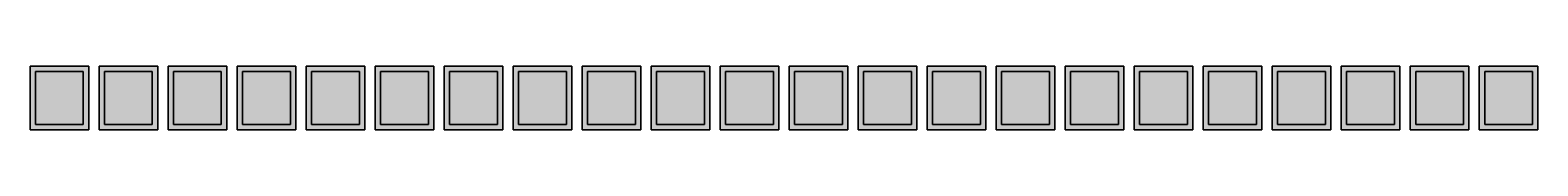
# Model space of a CAD drawing. Extents: x 219 to 547, y 65 to 70.
# Drawn here: x 518.85 to 547.25, y 65.02 to 66.23 of the extents above; entities that cross this region are included whole.
import ezdxf

# ---------------------------------------------------------------- set-up
doc = ezdxf.new("R2010")
doc.units = 0

msp = doc.modelspace()

# ---------------------------------------------------------------- linework, layer by layer
at = {"color": 216, "lineweight": 35, "ltscale": 0.027579}
for p, q in [((519.94928, 66.225807), (518.84613, 66.225807)), ((526.44928, 66.225807), (525.34613, 66.225807)), ((532.94928, 66.225807), (531.84613, 66.225807)), ((539.44928, 66.225807), (538.34613, 66.225807)), ((545.94928, 66.225807), (544.84613, 66.225807)), ((518.84613, 65.022614), (519.94928, 65.022614)), ((525.34613, 65.022614), (526.44928, 65.022614)), ((531.84613, 65.022614), (532.94928, 65.022614)), ((538.34613, 65.022614), (539.44928, 65.022614)), ((544.84613, 65.022614), (545.94928, 65.022614))]:
    msp.add_line(p, q, dxfattribs=at)
at = {"color": 216, "lineweight": 35, "ltscale": 0.03008}
for p, q in [((518.84613, 66.225807), (518.84613, 65.022614)), ((519.94928, 65.022614), (519.94928, 66.225807)), ((520.146118, 66.225807), (520.146118, 65.022614)), ((521.249329, 65.022614), (521.249329, 66.225807)), ((521.446106, 66.225807), (521.446106, 65.022614)), ((522.549316, 65.022614), (522.549316, 66.225807)), ((522.746094, 66.225807), (522.746094, 65.022614)), ((523.849304, 65.022614), (523.849304, 66.225807)), ((524.046082, 66.225807), (524.046082, 65.022614)), ((525.149292, 65.022614), (525.149292, 66.225807)), ((525.34613, 66.225807), (525.34613, 65.022614)), ((526.44928, 65.022614), (526.44928, 66.225807)), ((526.646118, 66.225807), (526.646118, 65.022614)), ((527.749329, 65.022614), (527.749329, 66.225807)), ((527.946106, 66.225807), (527.946106, 65.022614)), ((529.049316, 65.022614), (529.049316, 66.225807)), ((529.246094, 66.225807), (529.246094, 65.022614)), ((530.349304, 65.022614), (530.349304, 66.225807)), ((530.546082, 66.225807), (530.546082, 65.022614)), ((531.649292, 65.022614), (531.649292, 66.225807)), ((531.84613, 66.225807), (531.84613, 65.022614)), ((532.94928, 65.022614), (532.94928, 66.225807)), ((533.146118, 66.225807), (533.146118, 65.022614)), ((534.249329, 65.022614), (534.249329, 66.225807)), ((534.446106, 66.225807), (534.446106, 65.022614)), ((535.549316, 65.022614), (535.549316, 66.225807)), ((535.746094, 66.225807), (535.746094, 65.022614)), ((536.849304, 65.022614), (536.849304, 66.225807)), ((537.046082, 66.225807), (537.046082, 65.022614)), ((538.149292, 65.022614), (538.149292, 66.225807)), ((538.34613, 66.225807), (538.34613, 65.022614)), ((539.44928, 65.022614), (539.44928, 66.225807)), ((539.646118, 66.225807), (539.646118, 65.022614)), ((540.749329, 65.022614), (540.749329, 66.225807)), ((540.946106, 66.225807), (540.946106, 65.022614)), ((542.049316, 65.022614), (542.049316, 66.225807)), ((542.246094, 66.225807), (542.246094, 65.022614)), ((543.349304, 65.022614), (543.349304, 66.225807)), ((543.546082, 66.225807), (543.546082, 65.022614)), ((544.649292, 65.022614), (544.649292, 66.225807)), ((544.84613, 66.225807), (544.84613, 65.022614)), ((545.94928, 65.022614), (545.94928, 66.225807)), ((546.146118, 66.225807), (546.146118, 65.022614)), ((547.249329, 65.022614), (547.249329, 66.225807))]:
    msp.add_line(p, q, dxfattribs=at)
at = {"color": 6, "lineweight": 35, "ltscale": 0.027579}
for p, q in [((519.94928, 66.225807), (518.84613, 66.225807)), ((526.44928, 66.225807), (525.34613, 66.225807)), ((532.94928, 66.225807), (531.84613, 66.225807)), ((539.44928, 66.225807), (538.34613, 66.225807)), ((545.94928, 66.225807), (544.84613, 66.225807)), ((518.84613, 65.022614), (519.94928, 65.022614)), ((525.34613, 65.022614), (526.44928, 65.022614)), ((531.84613, 65.022614), (532.94928, 65.022614)), ((538.34613, 65.022614), (539.44928, 65.022614)), ((544.84613, 65.022614), (545.94928, 65.022614))]:
    msp.add_line(p, q, dxfattribs=at)
at = {"color": 6, "lineweight": 35, "ltscale": 0.03008}
for p, q in [((518.84613, 66.225807), (518.84613, 65.022614)), ((519.94928, 65.022614), (519.94928, 66.225807)), ((520.146118, 66.225807), (520.146118, 65.022614)), ((521.249329, 65.022614), (521.249329, 66.225807)), ((521.446106, 66.225807), (521.446106, 65.022614)), ((522.549316, 65.022614), (522.549316, 66.225807)), ((522.746094, 66.225807), (522.746094, 65.022614)), ((523.849304, 65.022614), (523.849304, 66.225807)), ((524.046082, 66.225807), (524.046082, 65.022614)), ((525.149292, 65.022614), (525.149292, 66.225807)), ((525.34613, 66.225807), (525.34613, 65.022614)), ((526.44928, 65.022614), (526.44928, 66.225807)), ((526.646118, 66.225807), (526.646118, 65.022614)), ((527.749329, 65.022614), (527.749329, 66.225807)), ((527.946106, 66.225807), (527.946106, 65.022614)), ((529.049316, 65.022614), (529.049316, 66.225807)), ((529.246094, 66.225807), (529.246094, 65.022614)), ((530.349304, 65.022614), (530.349304, 66.225807)), ((530.546082, 66.225807), (530.546082, 65.022614)), ((531.649292, 65.022614), (531.649292, 66.225807)), ((531.84613, 66.225807), (531.84613, 65.022614)), ((532.94928, 65.022614), (532.94928, 66.225807)), ((533.146118, 66.225807), (533.146118, 65.022614)), ((534.249329, 65.022614), (534.249329, 66.225807)), ((534.446106, 66.225807), (534.446106, 65.022614)), ((535.549316, 65.022614), (535.549316, 66.225807)), ((535.746094, 66.225807), (535.746094, 65.022614)), ((536.849304, 65.022614), (536.849304, 66.225807)), ((537.046082, 66.225807), (537.046082, 65.022614)), ((538.149292, 65.022614), (538.149292, 66.225807)), ((538.34613, 66.225807), (538.34613, 65.022614)), ((539.44928, 65.022614), (539.44928, 66.225807)), ((539.646118, 66.225807), (539.646118, 65.022614)), ((540.749329, 65.022614), (540.749329, 66.225807)), ((540.946106, 66.225807), (540.946106, 65.022614)), ((542.049316, 65.022614), (542.049316, 66.225807)), ((542.246094, 66.225807), (542.246094, 65.022614)), ((543.349304, 65.022614), (543.349304, 66.225807)), ((543.546082, 66.225807), (543.546082, 65.022614)), ((544.649292, 65.022614), (544.649292, 66.225807)), ((544.84613, 66.225807), (544.84613, 65.022614)), ((545.94928, 65.022614), (545.94928, 66.225807)), ((546.146118, 66.225807), (546.146118, 65.022614)), ((547.249329, 65.022614), (547.249329, 66.225807))]:
    msp.add_line(p, q, dxfattribs=at)
at = {"color": 216, "lineweight": 35, "ltscale": 0.02758}
for p, q in [((521.249329, 66.225807), (520.146118, 66.225807)), ((522.549316, 66.225807), (521.446106, 66.225807)), ((523.849304, 66.225807), (522.746094, 66.225807)), ((525.149292, 66.225807), (524.046082, 66.225807)), ((527.749329, 66.225807), (526.646118, 66.225807)), ((529.049316, 66.225807), (527.946106, 66.225807)), ((530.349304, 66.225807), (529.246094, 66.225807)), ((531.649292, 66.225807), (530.546082, 66.225807)), ((534.249329, 66.225807), (533.146118, 66.225807)), ((535.549316, 66.225807), (534.446106, 66.225807)), ((536.849304, 66.225807), (535.746094, 66.225807)), ((538.149292, 66.225807), (537.046082, 66.225807)), ((540.749329, 66.225807), (539.646118, 66.225807)), ((542.049316, 66.225807), (540.946106, 66.225807)), ((543.349304, 66.225807), (542.246094, 66.225807)), ((544.649292, 66.225807), (543.546082, 66.225807)), ((547.249329, 66.225807), (546.146118, 66.225807)), ((520.146118, 65.022614), (521.249329, 65.022614)), ((521.446106, 65.022614), (522.549316, 65.022614)), ((522.746094, 65.022614), (523.849304, 65.022614)), ((524.046082, 65.022614), (525.149292, 65.022614)), ((526.646118, 65.022614), (527.749329, 65.022614)), ((527.946106, 65.022614), (529.049316, 65.022614)), ((529.246094, 65.022614), (530.349304, 65.022614)), ((530.546082, 65.022614), (531.649292, 65.022614)), ((533.146118, 65.022614), (534.249329, 65.022614)), ((534.446106, 65.022614), (535.549316, 65.022614)), ((535.746094, 65.022614), (536.849304, 65.022614)), ((537.046082, 65.022614), (538.149292, 65.022614)), ((539.646118, 65.022614), (540.749329, 65.022614)), ((540.946106, 65.022614), (542.049316, 65.022614)), ((542.246094, 65.022614), (543.349304, 65.022614)), ((543.546082, 65.022614), (544.649292, 65.022614)), ((546.146118, 65.022614), (547.249329, 65.022614))]:
    msp.add_line(p, q, dxfattribs=at)
at = {"color": 6, "lineweight": 35, "ltscale": 0.02758}
for p, q in [((521.249329, 66.225807), (520.146118, 66.225807)), ((522.549316, 66.225807), (521.446106, 66.225807)), ((523.849304, 66.225807), (522.746094, 66.225807)), ((525.149292, 66.225807), (524.046082, 66.225807)), ((527.749329, 66.225807), (526.646118, 66.225807)), ((529.049316, 66.225807), (527.946106, 66.225807)), ((530.349304, 66.225807), (529.246094, 66.225807)), ((531.649292, 66.225807), (530.546082, 66.225807)), ((534.249329, 66.225807), (533.146118, 66.225807)), ((535.549316, 66.225807), (534.446106, 66.225807)), ((536.849304, 66.225807), (535.746094, 66.225807)), ((538.149292, 66.225807), (537.046082, 66.225807)), ((540.749329, 66.225807), (539.646118, 66.225807)), ((542.049316, 66.225807), (540.946106, 66.225807)), ((543.349304, 66.225807), (542.246094, 66.225807)), ((544.649292, 66.225807), (543.546082, 66.225807)), ((547.249329, 66.225807), (546.146118, 66.225807)), ((520.146118, 65.022614), (521.249329, 65.022614)), ((521.446106, 65.022614), (522.549316, 65.022614)), ((522.746094, 65.022614), (523.849304, 65.022614)), ((524.046082, 65.022614), (525.149292, 65.022614)), ((526.646118, 65.022614), (527.749329, 65.022614)), ((527.946106, 65.022614), (529.049316, 65.022614)), ((529.246094, 65.022614), (530.349304, 65.022614)), ((530.546082, 65.022614), (531.649292, 65.022614)), ((533.146118, 65.022614), (534.249329, 65.022614)), ((534.446106, 65.022614), (535.549316, 65.022614)), ((535.746094, 65.022614), (536.849304, 65.022614)), ((537.046082, 65.022614), (538.149292, 65.022614)), ((539.646118, 65.022614), (540.749329, 65.022614)), ((540.946106, 65.022614), (542.049316, 65.022614)), ((542.246094, 65.022614), (543.349304, 65.022614)), ((543.546082, 65.022614), (544.649292, 65.022614)), ((546.146118, 65.022614), (547.249329, 65.022614))]:
    msp.add_line(p, q, dxfattribs=at)
at = {"color": 1, "lineweight": 35, "ltscale": 0.022501}
for p, q in [((519.847717, 66.124207), (518.947693, 66.124207)), ((521.147705, 66.124207), (520.247681, 66.124207)), ((525.047729, 66.124207), (524.147705, 66.124207)), ((526.347717, 66.124207), (525.447693, 66.124207)), ((527.647705, 66.124207), (526.747681, 66.124207)), ((531.547729, 66.124207), (530.647705, 66.124207)), ((532.847717, 66.124207), (531.947693, 66.124207)), ((534.147705, 66.124207), (533.247681, 66.124207)), ((538.047729, 66.124207), (537.147705, 66.124207)), ((539.347717, 66.124207), (538.447693, 66.124207)), ((540.647705, 66.124207), (539.747681, 66.124207)), ((544.547729, 66.124207), (543.647705, 66.124207)), ((545.847717, 66.124207), (544.947693, 66.124207)), ((547.147705, 66.124207), (546.247681, 66.124207)), ((518.947693, 65.124207), (519.847717, 65.124207)), ((520.247681, 65.124207), (521.147705, 65.124207)), ((524.147705, 65.124207), (525.047729, 65.124207)), ((525.447693, 65.124207), (526.347717, 65.124207)), ((526.747681, 65.124207), (527.647705, 65.124207)), ((530.647705, 65.124207), (531.547729, 65.124207)), ((531.947693, 65.124207), (532.847717, 65.124207)), ((533.247681, 65.124207), (534.147705, 65.124207)), ((537.147705, 65.124207), (538.047729, 65.124207)), ((538.447693, 65.124207), (539.347717, 65.124207)), ((539.747681, 65.124207), (540.647705, 65.124207)), ((543.647705, 65.124207), (544.547729, 65.124207)), ((544.947693, 65.124207), (545.847717, 65.124207)), ((546.247681, 65.124207), (547.147705, 65.124207))]:
    msp.add_line(p, q, dxfattribs=at)
at = {"color": 1, "lineweight": 35, "ltscale": 0.025}
for p, q in [((518.947693, 66.124207), (518.947693, 65.124207)), ((519.847717, 65.124207), (519.847717, 66.124207)), ((520.247681, 66.124207), (520.247681, 65.124207)), ((521.147705, 65.124207), (521.147705, 66.124207)), ((521.547729, 66.124207), (521.547729, 65.124207)), ((522.447693, 65.124207), (522.447693, 66.124207)), ((522.847717, 66.124207), (522.847717, 65.124207)), ((523.747681, 65.124207), (523.747681, 66.124207)), ((524.147705, 66.124207), (524.147705, 65.124207)), ((525.047729, 65.124207), (525.047729, 66.124207)), ((525.447693, 66.124207), (525.447693, 65.124207)), ((526.347717, 65.124207), (526.347717, 66.124207)), ((526.747681, 66.124207), (526.747681, 65.124207)), ((527.647705, 65.124207), (527.647705, 66.124207)), ((528.047729, 66.124207), (528.047729, 65.124207)), ((528.947693, 65.124207), (528.947693, 66.124207)), ((529.347717, 66.124207), (529.347717, 65.124207)), ((530.247681, 65.124207), (530.247681, 66.124207)), ((530.647705, 66.124207), (530.647705, 65.124207)), ((531.547729, 65.124207), (531.547729, 66.124207)), ((531.947693, 66.124207), (531.947693, 65.124207)), ((532.847717, 65.124207), (532.847717, 66.124207)), ((533.247681, 66.124207), (533.247681, 65.124207)), ((534.147705, 65.124207), (534.147705, 66.124207)), ((534.547729, 66.124207), (534.547729, 65.124207)), ((535.447693, 65.124207), (535.447693, 66.124207)), ((535.847717, 66.124207), (535.847717, 65.124207)), ((536.747681, 65.124207), (536.747681, 66.124207)), ((537.147705, 66.124207), (537.147705, 65.124207)), ((538.047729, 65.124207), (538.047729, 66.124207)), ((538.447693, 66.124207), (538.447693, 65.124207)), ((539.347717, 65.124207), (539.347717, 66.124207)), ((539.747681, 66.124207), (539.747681, 65.124207)), ((540.647705, 65.124207), (540.647705, 66.124207)), ((541.047729, 66.124207), (541.047729, 65.124207)), ((541.947693, 65.124207), (541.947693, 66.124207)), ((542.347717, 66.124207), (542.347717, 65.124207)), ((543.247681, 65.124207), (543.247681, 66.124207)), ((543.647705, 66.124207), (543.647705, 65.124207)), ((544.547729, 65.124207), (544.547729, 66.124207)), ((544.947693, 66.124207), (544.947693, 65.124207)), ((545.847717, 65.124207), (545.847717, 66.124207)), ((546.247681, 66.124207), (546.247681, 65.124207)), ((547.147705, 65.124207), (547.147705, 66.124207))]:
    msp.add_line(p, q, dxfattribs=at)
at = {"color": 5, "lineweight": 35, "ltscale": 0.022501}
for p, q in [((519.847717, 66.124207), (518.947693, 66.124207)), ((521.147705, 66.124207), (520.247681, 66.124207)), ((525.047729, 66.124207), (524.147705, 66.124207)), ((526.347717, 66.124207), (525.447693, 66.124207)), ((527.647705, 66.124207), (526.747681, 66.124207)), ((531.547729, 66.124207), (530.647705, 66.124207)), ((532.847717, 66.124207), (531.947693, 66.124207)), ((534.147705, 66.124207), (533.247681, 66.124207)), ((538.047729, 66.124207), (537.147705, 66.124207)), ((539.347717, 66.124207), (538.447693, 66.124207)), ((540.647705, 66.124207), (539.747681, 66.124207)), ((544.547729, 66.124207), (543.647705, 66.124207)), ((545.847717, 66.124207), (544.947693, 66.124207)), ((547.147705, 66.124207), (546.247681, 66.124207)), ((518.947693, 65.124207), (519.847717, 65.124207)), ((520.247681, 65.124207), (521.147705, 65.124207)), ((524.147705, 65.124207), (525.047729, 65.124207)), ((525.447693, 65.124207), (526.347717, 65.124207)), ((526.747681, 65.124207), (527.647705, 65.124207)), ((530.647705, 65.124207), (531.547729, 65.124207)), ((531.947693, 65.124207), (532.847717, 65.124207)), ((533.247681, 65.124207), (534.147705, 65.124207)), ((537.147705, 65.124207), (538.047729, 65.124207)), ((538.447693, 65.124207), (539.347717, 65.124207)), ((539.747681, 65.124207), (540.647705, 65.124207)), ((543.647705, 65.124207), (544.547729, 65.124207)), ((544.947693, 65.124207), (545.847717, 65.124207)), ((546.247681, 65.124207), (547.147705, 65.124207))]:
    msp.add_line(p, q, dxfattribs=at)
at = {"color": 5, "lineweight": 35, "ltscale": 0.025}
for p, q in [((518.947693, 66.124207), (518.947693, 65.124207)), ((519.847717, 65.124207), (519.847717, 66.124207)), ((520.247681, 66.124207), (520.247681, 65.124207)), ((521.147705, 65.124207), (521.147705, 66.124207)), ((521.547729, 66.124207), (521.547729, 65.124207)), ((522.447693, 65.124207), (522.447693, 66.124207)), ((522.847717, 66.124207), (522.847717, 65.124207)), ((523.747681, 65.124207), (523.747681, 66.124207)), ((524.147705, 66.124207), (524.147705, 65.124207)), ((525.047729, 65.124207), (525.047729, 66.124207)), ((525.447693, 66.124207), (525.447693, 65.124207)), ((526.347717, 65.124207), (526.347717, 66.124207)), ((526.747681, 66.124207), (526.747681, 65.124207)), ((527.647705, 65.124207), (527.647705, 66.124207)), ((528.047729, 66.124207), (528.047729, 65.124207)), ((528.947693, 65.124207), (528.947693, 66.124207)), ((529.347717, 66.124207), (529.347717, 65.124207)), ((530.247681, 65.124207), (530.247681, 66.124207)), ((530.647705, 66.124207), (530.647705, 65.124207)), ((531.547729, 65.124207), (531.547729, 66.124207)), ((531.947693, 66.124207), (531.947693, 65.124207)), ((532.847717, 65.124207), (532.847717, 66.124207)), ((533.247681, 66.124207), (533.247681, 65.124207)), ((534.147705, 65.124207), (534.147705, 66.124207)), ((534.547729, 66.124207), (534.547729, 65.124207)), ((535.447693, 65.124207), (535.447693, 66.124207)), ((535.847717, 66.124207), (535.847717, 65.124207)), ((536.747681, 65.124207), (536.747681, 66.124207)), ((537.147705, 66.124207), (537.147705, 65.124207)), ((538.047729, 65.124207), (538.047729, 66.124207)), ((538.447693, 66.124207), (538.447693, 65.124207)), ((539.347717, 65.124207), (539.347717, 66.124207)), ((539.747681, 66.124207), (539.747681, 65.124207)), ((540.647705, 65.124207), (540.647705, 66.124207)), ((541.047729, 66.124207), (541.047729, 65.124207)), ((541.947693, 65.124207), (541.947693, 66.124207)), ((542.347717, 66.124207), (542.347717, 65.124207)), ((543.247681, 65.124207), (543.247681, 66.124207)), ((543.647705, 66.124207), (543.647705, 65.124207)), ((544.547729, 65.124207), (544.547729, 66.124207)), ((544.947693, 66.124207), (544.947693, 65.124207)), ((545.847717, 65.124207), (545.847717, 66.124207)), ((546.247681, 66.124207), (546.247681, 65.124207)), ((547.147705, 65.124207), (547.147705, 66.124207))]:
    msp.add_line(p, q, dxfattribs=at)
at = {"color": 9, "lineweight": 35, "ltscale": 0.022501}
for p, q in [((519.847717, 66.124207), (518.947693, 66.124207)), ((521.147705, 66.124207), (520.247681, 66.124207)), ((525.047729, 66.124207), (524.147705, 66.124207)), ((526.347717, 66.124207), (525.447693, 66.124207)), ((527.647705, 66.124207), (526.747681, 66.124207)), ((531.547729, 66.124207), (530.647705, 66.124207)), ((532.847717, 66.124207), (531.947693, 66.124207)), ((534.147705, 66.124207), (533.247681, 66.124207)), ((538.047729, 66.124207), (537.147705, 66.124207)), ((539.347717, 66.124207), (538.447693, 66.124207)), ((540.647705, 66.124207), (539.747681, 66.124207)), ((544.547729, 66.124207), (543.647705, 66.124207)), ((545.847717, 66.124207), (544.947693, 66.124207)), ((547.147705, 66.124207), (546.247681, 66.124207)), ((518.947693, 65.124207), (519.847717, 65.124207)), ((520.247681, 65.124207), (521.147705, 65.124207)), ((524.147705, 65.124207), (525.047729, 65.124207)), ((525.447693, 65.124207), (526.347717, 65.124207)), ((526.747681, 65.124207), (527.647705, 65.124207)), ((530.647705, 65.124207), (531.547729, 65.124207)), ((531.947693, 65.124207), (532.847717, 65.124207)), ((533.247681, 65.124207), (534.147705, 65.124207)), ((537.147705, 65.124207), (538.047729, 65.124207)), ((538.447693, 65.124207), (539.347717, 65.124207)), ((539.747681, 65.124207), (540.647705, 65.124207)), ((543.647705, 65.124207), (544.547729, 65.124207)), ((544.947693, 65.124207), (545.847717, 65.124207)), ((546.247681, 65.124207), (547.147705, 65.124207))]:
    msp.add_line(p, q, dxfattribs=at)
at = {"color": 9, "lineweight": 35, "ltscale": 0.025}
for p, q in [((518.947693, 66.124207), (518.947693, 65.124207)), ((519.847717, 65.124207), (519.847717, 66.124207)), ((520.247681, 66.124207), (520.247681, 65.124207)), ((521.147705, 65.124207), (521.147705, 66.124207)), ((521.547729, 66.124207), (521.547729, 65.124207)), ((522.447693, 65.124207), (522.447693, 66.124207)), ((522.847717, 66.124207), (522.847717, 65.124207)), ((523.747681, 65.124207), (523.747681, 66.124207)), ((524.147705, 66.124207), (524.147705, 65.124207)), ((525.047729, 65.124207), (525.047729, 66.124207)), ((525.447693, 66.124207), (525.447693, 65.124207)), ((526.347717, 65.124207), (526.347717, 66.124207)), ((526.747681, 66.124207), (526.747681, 65.124207)), ((527.647705, 65.124207), (527.647705, 66.124207)), ((528.047729, 66.124207), (528.047729, 65.124207)), ((528.947693, 65.124207), (528.947693, 66.124207)), ((529.347717, 66.124207), (529.347717, 65.124207)), ((530.247681, 65.124207), (530.247681, 66.124207)), ((530.647705, 66.124207), (530.647705, 65.124207)), ((531.547729, 65.124207), (531.547729, 66.124207)), ((531.947693, 66.124207), (531.947693, 65.124207)), ((532.847717, 65.124207), (532.847717, 66.124207)), ((533.247681, 66.124207), (533.247681, 65.124207)), ((534.147705, 65.124207), (534.147705, 66.124207)), ((534.547729, 66.124207), (534.547729, 65.124207)), ((535.447693, 65.124207), (535.447693, 66.124207)), ((535.847717, 66.124207), (535.847717, 65.124207)), ((536.747681, 65.124207), (536.747681, 66.124207)), ((537.147705, 66.124207), (537.147705, 65.124207)), ((538.047729, 65.124207), (538.047729, 66.124207)), ((538.447693, 66.124207), (538.447693, 65.124207)), ((539.347717, 65.124207), (539.347717, 66.124207)), ((539.747681, 66.124207), (539.747681, 65.124207)), ((540.647705, 65.124207), (540.647705, 66.124207)), ((541.047729, 66.124207), (541.047729, 65.124207)), ((541.947693, 65.124207), (541.947693, 66.124207)), ((542.347717, 66.124207), (542.347717, 65.124207)), ((543.247681, 65.124207), (543.247681, 66.124207)), ((543.647705, 66.124207), (543.647705, 65.124207)), ((544.547729, 65.124207), (544.547729, 66.124207)), ((544.947693, 66.124207), (544.947693, 65.124207)), ((545.847717, 65.124207), (545.847717, 66.124207)), ((546.247681, 66.124207), (546.247681, 65.124207)), ((547.147705, 65.124207), (547.147705, 66.124207))]:
    msp.add_line(p, q, dxfattribs=at)
at = {"color": 1, "lineweight": 35, "ltscale": 0.022499}
for p, q in [((522.447693, 66.124207), (521.547729, 66.124207)), ((523.747681, 66.124207), (522.847717, 66.124207)), ((528.947693, 66.124207), (528.047729, 66.124207)), ((530.247681, 66.124207), (529.347717, 66.124207)), ((535.447693, 66.124207), (534.547729, 66.124207)), ((536.747681, 66.124207), (535.847717, 66.124207)), ((541.947693, 66.124207), (541.047729, 66.124207)), ((543.247681, 66.124207), (542.347717, 66.124207)), ((521.547729, 65.124207), (522.447693, 65.124207)), ((522.847717, 65.124207), (523.747681, 65.124207)), ((528.047729, 65.124207), (528.947693, 65.124207)), ((529.347717, 65.124207), (530.247681, 65.124207)), ((534.547729, 65.124207), (535.447693, 65.124207)), ((535.847717, 65.124207), (536.747681, 65.124207)), ((541.047729, 65.124207), (541.947693, 65.124207)), ((542.347717, 65.124207), (543.247681, 65.124207))]:
    msp.add_line(p, q, dxfattribs=at)
at = {"color": 5, "lineweight": 35, "ltscale": 0.022499}
for p, q in [((522.447693, 66.124207), (521.547729, 66.124207)), ((523.747681, 66.124207), (522.847717, 66.124207)), ((528.947693, 66.124207), (528.047729, 66.124207)), ((530.247681, 66.124207), (529.347717, 66.124207)), ((535.447693, 66.124207), (534.547729, 66.124207)), ((536.747681, 66.124207), (535.847717, 66.124207)), ((541.947693, 66.124207), (541.047729, 66.124207)), ((543.247681, 66.124207), (542.347717, 66.124207)), ((521.547729, 65.124207), (522.447693, 65.124207)), ((522.847717, 65.124207), (523.747681, 65.124207)), ((528.047729, 65.124207), (528.947693, 65.124207)), ((529.347717, 65.124207), (530.247681, 65.124207)), ((534.547729, 65.124207), (535.447693, 65.124207)), ((535.847717, 65.124207), (536.747681, 65.124207)), ((541.047729, 65.124207), (541.947693, 65.124207)), ((542.347717, 65.124207), (543.247681, 65.124207))]:
    msp.add_line(p, q, dxfattribs=at)
at = {"color": 9, "lineweight": 35, "ltscale": 0.022499}
for p, q in [((522.447693, 66.124207), (521.547729, 66.124207)), ((523.747681, 66.124207), (522.847717, 66.124207)), ((528.947693, 66.124207), (528.047729, 66.124207)), ((530.247681, 66.124207), (529.347717, 66.124207)), ((535.447693, 66.124207), (534.547729, 66.124207)), ((536.747681, 66.124207), (535.847717, 66.124207)), ((541.947693, 66.124207), (541.047729, 66.124207)), ((543.247681, 66.124207), (542.347717, 66.124207)), ((521.547729, 65.124207), (522.447693, 65.124207)), ((522.847717, 65.124207), (523.747681, 65.124207)), ((528.047729, 65.124207), (528.947693, 65.124207)), ((529.347717, 65.124207), (530.247681, 65.124207)), ((534.547729, 65.124207), (535.447693, 65.124207)), ((535.847717, 65.124207), (536.747681, 65.124207)), ((541.047729, 65.124207), (541.947693, 65.124207)), ((542.347717, 65.124207), (543.247681, 65.124207))]:
    msp.add_line(p, q, dxfattribs=at)
at = {"color": 216, "lineweight": 5}
for points in [[(518.84613, 65.022614), (519.94928, 65.022614), (518.84613, 66.225807), (519.94928, 66.225807)], [(520.146118, 65.022614), (521.249329, 65.022614), (520.146118, 66.225807), (521.249329, 66.225807)], [(521.446106, 65.022614), (522.549316, 65.022614), (521.446106, 66.225807), (522.549316, 66.225807)], [(522.746094, 65.022614), (523.849304, 65.022614), (522.746094, 66.225807), (523.849304, 66.225807)], [(524.046082, 65.022614), (525.149292, 65.022614), (524.046082, 66.225807), (525.149292, 66.225807)], [(525.34613, 65.022614), (526.44928, 65.022614), (525.34613, 66.225807), (526.44928, 66.225807)], [(526.646118, 65.022614), (527.749329, 65.022614), (526.646118, 66.225807), (527.749329, 66.225807)], [(527.946106, 65.022614), (529.049316, 65.022614), (527.946106, 66.225807), (529.049316, 66.225807)], [(529.246094, 65.022614), (530.349304, 65.022614), (529.246094, 66.225807), (530.349304, 66.225807)], [(530.546082, 65.022614), (531.649292, 65.022614), (530.546082, 66.225807), (531.649292, 66.225807)], [(531.84613, 65.022614), (532.94928, 65.022614), (531.84613, 66.225807), (532.94928, 66.225807)], [(533.146118, 65.022614), (534.249329, 65.022614), (533.146118, 66.225807), (534.249329, 66.225807)], [(534.446106, 65.022614), (535.549316, 65.022614), (534.446106, 66.225807), (535.549316, 66.225807)], [(535.746094, 65.022614), (536.849304, 65.022614), (535.746094, 66.225807), (536.849304, 66.225807)], [(537.046082, 65.022614), (538.149292, 65.022614), (537.046082, 66.225807), (538.149292, 66.225807)], [(538.34613, 65.022614), (539.44928, 65.022614), (538.34613, 66.225807), (539.44928, 66.225807)], [(539.646118, 65.022614), (540.749329, 65.022614), (539.646118, 66.225807), (540.749329, 66.225807)], [(540.946106, 65.022614), (542.049316, 65.022614), (540.946106, 66.225807), (542.049316, 66.225807)], [(542.246094, 65.022614), (543.349304, 65.022614), (542.246094, 66.225807), (543.349304, 66.225807)], [(543.546082, 65.022614), (544.649292, 65.022614), (543.546082, 66.225807), (544.649292, 66.225807)], [(544.84613, 65.022614), (545.94928, 65.022614), (544.84613, 66.225807), (545.94928, 66.225807)], [(546.146118, 65.022614), (547.249329, 65.022614), (546.146118, 66.225807), (547.249329, 66.225807)]]:
    msp.add_solid(points, dxfattribs=at)
at = {"color": 6, "lineweight": 5}
for points in [[(518.84613, 65.022614), (519.94928, 65.022614), (518.84613, 66.225807), (519.94928, 66.225807)], [(520.146118, 65.022614), (521.249329, 65.022614), (520.146118, 66.225807), (521.249329, 66.225807)], [(521.446106, 65.022614), (522.549316, 65.022614), (521.446106, 66.225807), (522.549316, 66.225807)], [(522.746094, 65.022614), (523.849304, 65.022614), (522.746094, 66.225807), (523.849304, 66.225807)], [(524.046082, 65.022614), (525.149292, 65.022614), (524.046082, 66.225807), (525.149292, 66.225807)], [(525.34613, 65.022614), (526.44928, 65.022614), (525.34613, 66.225807), (526.44928, 66.225807)], [(526.646118, 65.022614), (527.749329, 65.022614), (526.646118, 66.225807), (527.749329, 66.225807)], [(527.946106, 65.022614), (529.049316, 65.022614), (527.946106, 66.225807), (529.049316, 66.225807)], [(529.246094, 65.022614), (530.349304, 65.022614), (529.246094, 66.225807), (530.349304, 66.225807)], [(530.546082, 65.022614), (531.649292, 65.022614), (530.546082, 66.225807), (531.649292, 66.225807)], [(531.84613, 65.022614), (532.94928, 65.022614), (531.84613, 66.225807), (532.94928, 66.225807)], [(533.146118, 65.022614), (534.249329, 65.022614), (533.146118, 66.225807), (534.249329, 66.225807)], [(534.446106, 65.022614), (535.549316, 65.022614), (534.446106, 66.225807), (535.549316, 66.225807)], [(535.746094, 65.022614), (536.849304, 65.022614), (535.746094, 66.225807), (536.849304, 66.225807)], [(537.046082, 65.022614), (538.149292, 65.022614), (537.046082, 66.225807), (538.149292, 66.225807)], [(538.34613, 65.022614), (539.44928, 65.022614), (538.34613, 66.225807), (539.44928, 66.225807)], [(539.646118, 65.022614), (540.749329, 65.022614), (539.646118, 66.225807), (540.749329, 66.225807)], [(540.946106, 65.022614), (542.049316, 65.022614), (540.946106, 66.225807), (542.049316, 66.225807)], [(542.246094, 65.022614), (543.349304, 65.022614), (542.246094, 66.225807), (543.349304, 66.225807)], [(543.546082, 65.022614), (544.649292, 65.022614), (543.546082, 66.225807), (544.649292, 66.225807)], [(544.84613, 65.022614), (545.94928, 65.022614), (544.84613, 66.225807), (545.94928, 66.225807)], [(546.146118, 65.022614), (547.249329, 65.022614), (546.146118, 66.225807), (547.249329, 66.225807)]]:
    msp.add_solid(points, dxfattribs=at)
at = {"color": 1, "lineweight": 5}
for points in [[(518.947693, 65.124207), (519.847717, 65.124207), (518.947693, 66.124207), (519.847717, 66.124207)], [(520.247681, 65.124207), (521.147705, 65.124207), (520.247681, 66.124207), (521.147705, 66.124207)], [(521.547729, 65.124207), (522.447693, 65.124207), (521.547729, 66.124207), (522.447693, 66.124207)], [(522.847717, 65.124207), (523.747681, 65.124207), (522.847717, 66.124207), (523.747681, 66.124207)], [(524.147705, 65.124207), (525.047729, 65.124207), (524.147705, 66.124207), (525.047729, 66.124207)], [(525.447693, 65.124207), (526.347717, 65.124207), (525.447693, 66.124207), (526.347717, 66.124207)], [(526.747681, 65.124207), (527.647705, 65.124207), (526.747681, 66.124207), (527.647705, 66.124207)], [(528.047729, 65.124207), (528.947693, 65.124207), (528.047729, 66.124207), (528.947693, 66.124207)], [(529.347717, 65.124207), (530.247681, 65.124207), (529.347717, 66.124207), (530.247681, 66.124207)], [(530.647705, 65.124207), (531.547729, 65.124207), (530.647705, 66.124207), (531.547729, 66.124207)], [(531.947693, 65.124207), (532.847717, 65.124207), (531.947693, 66.124207), (532.847717, 66.124207)], [(533.247681, 65.124207), (534.147705, 65.124207), (533.247681, 66.124207), (534.147705, 66.124207)], [(534.547729, 65.124207), (535.447693, 65.124207), (534.547729, 66.124207), (535.447693, 66.124207)], [(535.847717, 65.124207), (536.747681, 65.124207), (535.847717, 66.124207), (536.747681, 66.124207)], [(537.147705, 65.124207), (538.047729, 65.124207), (537.147705, 66.124207), (538.047729, 66.124207)], [(538.447693, 65.124207), (539.347717, 65.124207), (538.447693, 66.124207), (539.347717, 66.124207)], [(539.747681, 65.124207), (540.647705, 65.124207), (539.747681, 66.124207), (540.647705, 66.124207)], [(541.047729, 65.124207), (541.947693, 65.124207), (541.047729, 66.124207), (541.947693, 66.124207)], [(542.347717, 65.124207), (543.247681, 65.124207), (542.347717, 66.124207), (543.247681, 66.124207)], [(543.647705, 65.124207), (544.547729, 65.124207), (543.647705, 66.124207), (544.547729, 66.124207)], [(544.947693, 65.124207), (545.847717, 65.124207), (544.947693, 66.124207), (545.847717, 66.124207)], [(546.247681, 65.124207), (547.147705, 65.124207), (546.247681, 66.124207), (547.147705, 66.124207)]]:
    msp.add_solid(points, dxfattribs=at)
at = {"color": 5, "lineweight": 5}
for points in [[(518.947693, 65.124207), (519.847717, 65.124207), (518.947693, 66.124207), (519.847717, 66.124207)], [(520.247681, 65.124207), (521.147705, 65.124207), (520.247681, 66.124207), (521.147705, 66.124207)], [(521.547729, 65.124207), (522.447693, 65.124207), (521.547729, 66.124207), (522.447693, 66.124207)], [(522.847717, 65.124207), (523.747681, 65.124207), (522.847717, 66.124207), (523.747681, 66.124207)], [(524.147705, 65.124207), (525.047729, 65.124207), (524.147705, 66.124207), (525.047729, 66.124207)], [(525.447693, 65.124207), (526.347717, 65.124207), (525.447693, 66.124207), (526.347717, 66.124207)], [(526.747681, 65.124207), (527.647705, 65.124207), (526.747681, 66.124207), (527.647705, 66.124207)], [(528.047729, 65.124207), (528.947693, 65.124207), (528.047729, 66.124207), (528.947693, 66.124207)], [(529.347717, 65.124207), (530.247681, 65.124207), (529.347717, 66.124207), (530.247681, 66.124207)], [(530.647705, 65.124207), (531.547729, 65.124207), (530.647705, 66.124207), (531.547729, 66.124207)], [(531.947693, 65.124207), (532.847717, 65.124207), (531.947693, 66.124207), (532.847717, 66.124207)], [(533.247681, 65.124207), (534.147705, 65.124207), (533.247681, 66.124207), (534.147705, 66.124207)], [(534.547729, 65.124207), (535.447693, 65.124207), (534.547729, 66.124207), (535.447693, 66.124207)], [(535.847717, 65.124207), (536.747681, 65.124207), (535.847717, 66.124207), (536.747681, 66.124207)], [(537.147705, 65.124207), (538.047729, 65.124207), (537.147705, 66.124207), (538.047729, 66.124207)], [(538.447693, 65.124207), (539.347717, 65.124207), (538.447693, 66.124207), (539.347717, 66.124207)], [(539.747681, 65.124207), (540.647705, 65.124207), (539.747681, 66.124207), (540.647705, 66.124207)], [(541.047729, 65.124207), (541.947693, 65.124207), (541.047729, 66.124207), (541.947693, 66.124207)], [(542.347717, 65.124207), (543.247681, 65.124207), (542.347717, 66.124207), (543.247681, 66.124207)], [(543.647705, 65.124207), (544.547729, 65.124207), (543.647705, 66.124207), (544.547729, 66.124207)], [(544.947693, 65.124207), (545.847717, 65.124207), (544.947693, 66.124207), (545.847717, 66.124207)], [(546.247681, 65.124207), (547.147705, 65.124207), (546.247681, 66.124207), (547.147705, 66.124207)]]:
    msp.add_solid(points, dxfattribs=at)
at = {"color": 9, "lineweight": 5}
for points in [[(518.947693, 65.124207), (519.847717, 65.124207), (518.947693, 66.124207), (519.847717, 66.124207)], [(520.247681, 65.124207), (521.147705, 65.124207), (520.247681, 66.124207), (521.147705, 66.124207)], [(521.547729, 65.124207), (522.447693, 65.124207), (521.547729, 66.124207), (522.447693, 66.124207)], [(522.847717, 65.124207), (523.747681, 65.124207), (522.847717, 66.124207), (523.747681, 66.124207)], [(524.147705, 65.124207), (525.047729, 65.124207), (524.147705, 66.124207), (525.047729, 66.124207)], [(525.447693, 65.124207), (526.347717, 65.124207), (525.447693, 66.124207), (526.347717, 66.124207)], [(526.747681, 65.124207), (527.647705, 65.124207), (526.747681, 66.124207), (527.647705, 66.124207)], [(528.047729, 65.124207), (528.947693, 65.124207), (528.047729, 66.124207), (528.947693, 66.124207)], [(529.347717, 65.124207), (530.247681, 65.124207), (529.347717, 66.124207), (530.247681, 66.124207)], [(530.647705, 65.124207), (531.547729, 65.124207), (530.647705, 66.124207), (531.547729, 66.124207)], [(531.947693, 65.124207), (532.847717, 65.124207), (531.947693, 66.124207), (532.847717, 66.124207)], [(533.247681, 65.124207), (534.147705, 65.124207), (533.247681, 66.124207), (534.147705, 66.124207)], [(534.547729, 65.124207), (535.447693, 65.124207), (534.547729, 66.124207), (535.447693, 66.124207)], [(535.847717, 65.124207), (536.747681, 65.124207), (535.847717, 66.124207), (536.747681, 66.124207)], [(537.147705, 65.124207), (538.047729, 65.124207), (537.147705, 66.124207), (538.047729, 66.124207)], [(538.447693, 65.124207), (539.347717, 65.124207), (538.447693, 66.124207), (539.347717, 66.124207)], [(539.747681, 65.124207), (540.647705, 65.124207), (539.747681, 66.124207), (540.647705, 66.124207)], [(541.047729, 65.124207), (541.947693, 65.124207), (541.047729, 66.124207), (541.947693, 66.124207)], [(542.347717, 65.124207), (543.247681, 65.124207), (542.347717, 66.124207), (543.247681, 66.124207)], [(543.647705, 65.124207), (544.547729, 65.124207), (543.647705, 66.124207), (544.547729, 66.124207)], [(544.947693, 65.124207), (545.847717, 65.124207), (544.947693, 66.124207), (545.847717, 66.124207)], [(546.247681, 65.124207), (547.147705, 65.124207), (546.247681, 66.124207), (547.147705, 66.124207)]]:
    msp.add_solid(points, dxfattribs=at)

doc.saveas('drawing.dxf')
